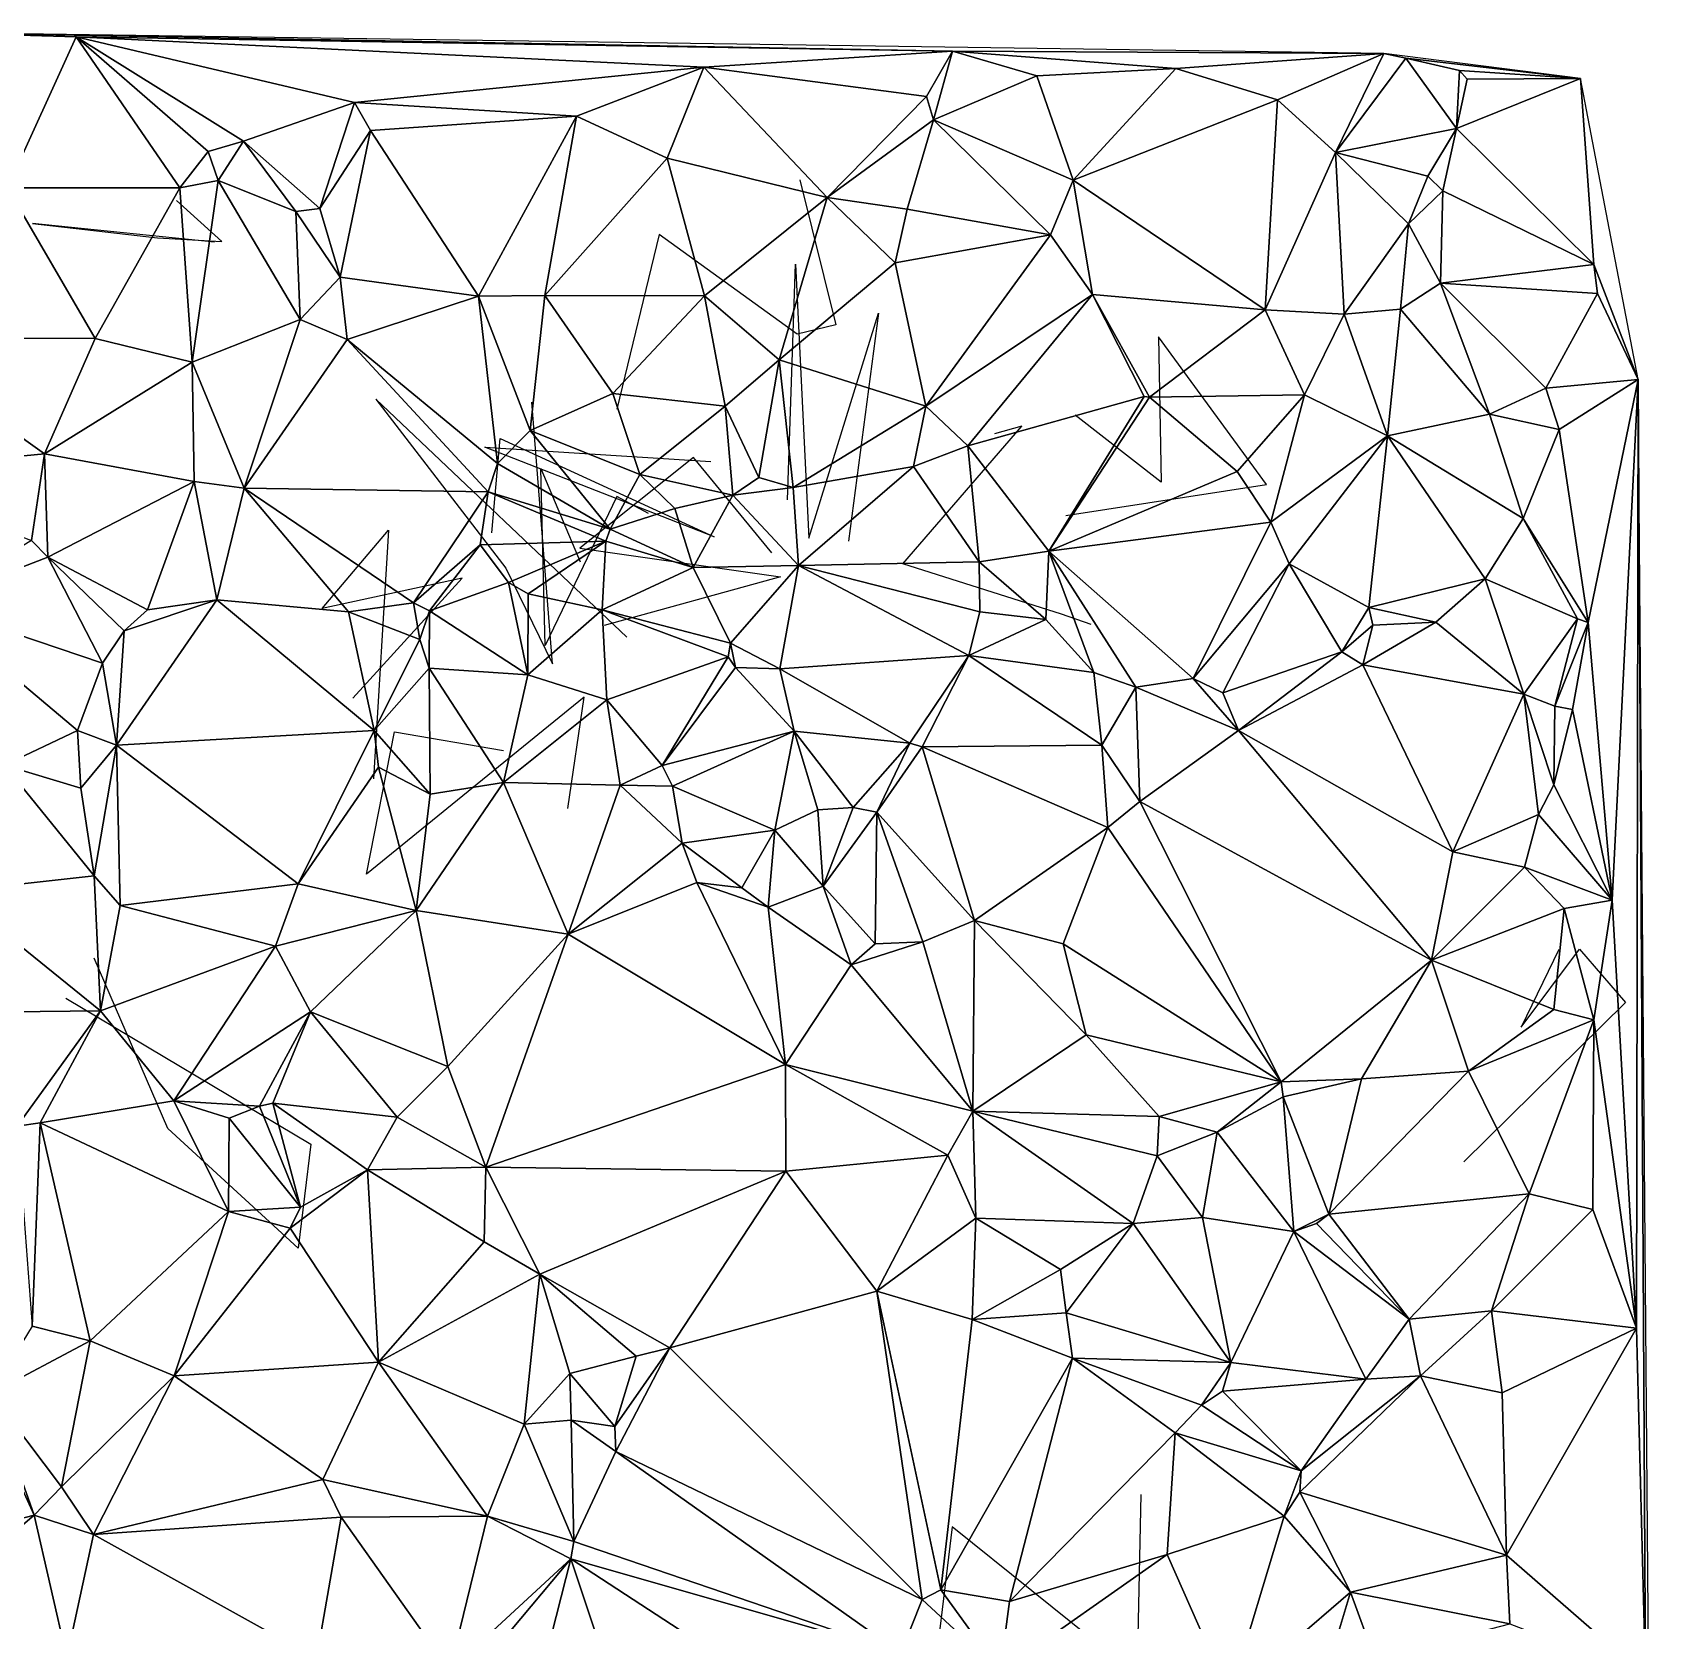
# Model space of a CAD drawing. Header units: metres. Extents: x -15 to 15.6, y -15.7 to 15.2.
# Drawn here: x 4.01 to 14.95, y 4.28 to 14.98 of the extents above; entities that cross this region are included whole.
import ezdxf

# ---------------------------------------------------------------- set-up
doc = ezdxf.new("R2010")
doc.units = ezdxf.units.M
doc.layers.add('CRACKS', color=1, linetype='Continuous')
doc.layers.add('STREET_MESH', color=7, linetype='Continuous')

msp = doc.modelspace()

# ---------------------------------------------------------------- linework, layer by layer
at = {"layer": 'CRACKS'}
for points in [[(9.185, 13.99, 0.1), (9.426, 13.012, 0.1), (9.166, 12.948, 0.1), (8.237, 13.622, 0.1), (7.95, 12.444, 0.1)], [(5.238, 13.57, 0.1), (4.011, 13.696, 0.1), (4.854, 13.598, 0.1), (5.288, 13.573, 0.1), (4.982, 13.851, 0.1)], [(9.102, 11.833, 0.1), (9.156, 13.422, 0.1), (9.244, 11.573, 0.1), (9.715, 13.091, 0.1), (9.513, 11.554, 0.1)], [(10.977, 11.727, 0.1), (12.332, 11.935, 0.1), (11.602, 12.932, 0.1), (11.62, 11.952, 0.1), (11.04, 12.402, 0.1)], [(8.019, 10.907, 0.1), (6.326, 12.511, 0.1), (7.201, 11.372, 0.1), (7.516, 10.727, 0.1), (7.377, 12.49, 0.1)], [(11.148, 10.991, 0.1), (10.949, 11.062, 0.1), (9.878, 11.401, 0.1), (10.682, 12.329, 0.1), (10.497, 12.278, 0.1)], [(7.108, 11.61, 0.1), (7.164, 12.246, 0.1), (8.607, 11.583, 0.1), (7.06, 12.187, 0.1), (8.585, 12.09, 0.1)], [(8.164, 11.74, 0.1), (7.95, 11.854, 0.1), (7.468, 10.851, 0.1), (7.437, 12.043, 0.1), (7.704, 11.415, 0.1)], [(8.995, 11.475, 0.1), (8.467, 12.118, 0.1), (7.702, 11.506, 0.1), (9.055, 11.312, 0.1), (7.864, 10.984, 0.1)], [(6.17, 10.495, 0.1), (6.907, 11.305, 0.1), (5.964, 11.1, 0.1), (6.41, 11.627, 0.1), (6.31, 9.952, 0.1)], [(7.621, 9.752, 0.1), (7.731, 10.502, 0.1), (6.263, 9.309, 0.1), (6.452, 10.268, 0.1), (7.187, 10.141, 0.1)], [(14.302, 8.8, 0.1), (14.048, 8.277, 0.1), (14.442, 8.803, 0.1), (14.751, 8.442, 0.1), (13.662, 7.369, 0.1)], [(4.235, 8.473, 0.1), (5.888, 7.488, 0.1), (5.802, 6.786, 0.1), (4.923, 7.594, 0.1), (4.427, 8.742, 0.1)], [(11.484, 5.126, 0.1), (11.452, 3.638, 0.1), (11.285, 4.045, 0.1), (10.212, 4.908, 0.1), (10.061, 3.662, 0.1)]]:
    msp.add_polyline3d(points, dxfattribs=at)
at = {"layer": 'STREET_MESH'}
for points in [[(3.303, 14.983), (3.842, 13.935), (4.304, 14.953)], [(3.303, 14.983), (4.304, 14.953), (10.213, 14.857)], [(13.122, 14.841), (3.303, 14.983), (10.213, 14.857)], [(3.842, 13.935), (5.005, 13.936), (4.304, 14.953)], [(4.304, 14.953), (8.538, 14.749), (10.213, 14.857)], [(6.182, 14.51), (8.538, 14.749), (4.304, 14.953)], [(5.434, 14.25), (6.182, 14.51), (4.304, 14.953)], [(5.005, 13.936), (5.195, 14.181), (4.304, 14.953)], [(5.195, 14.181), (5.434, 14.25), (4.304, 14.953)], [(8.538, 14.749), (10.038, 14.551), (10.213, 14.857)], [(10.038, 14.551), (10.086, 14.395), (10.213, 14.857)], [(10.086, 14.395), (10.783, 14.69), (10.213, 14.857)], [(11.719, 14.741), (13.122, 14.841), (10.213, 14.857)], [(10.783, 14.69), (11.719, 14.741), (10.213, 14.857)], [(13.122, 14.841), (11.719, 14.741), (12.406, 14.528)], [(12.797, 14.173), (13.122, 14.841), (12.406, 14.528)], [(12.797, 14.173), (13.271, 14.809), (13.122, 14.841)], [(13.613, 14.335), (13.271, 14.809), (12.797, 14.173)], [(13.122, 14.841), (13.271, 14.809), (14.449, 14.673)], [(13.271, 14.809), (13.613, 14.335), (13.632, 14.726)], [(13.271, 14.809), (13.632, 14.726), (14.449, 14.673)], [(8.538, 14.749), (6.182, 14.51), (7.679, 14.419)], [(8.289, 14.135), (8.538, 14.749), (7.679, 14.419)], [(8.289, 14.135), (9.368, 13.87), (8.538, 14.749)], [(9.368, 13.87), (10.038, 14.551), (8.538, 14.749)], [(10.783, 14.69), (10.086, 14.395), (11.028, 13.988)], [(11.719, 14.741), (10.783, 14.69), (11.028, 13.988)], [(11.719, 14.741), (11.028, 13.988), (12.406, 14.528)], [(13.632, 14.726), (13.613, 14.335), (13.683, 14.668)], [(13.683, 14.668), (13.613, 14.335), (14.449, 14.673)], [(13.613, 14.335), (14.537, 13.418), (14.449, 14.673)], [(13.632, 14.726), (13.683, 14.668), (14.449, 14.673)], [(14.537, 13.418), (14.838, 12.644), (14.449, 14.673)], [(10.086, 14.395), (10.038, 14.551), (9.368, 13.87)], [(5.434, 14.25), (5.948, 13.797), (6.182, 14.51)], [(5.948, 13.797), (6.29, 14.323), (6.182, 14.51)], [(6.182, 14.51), (6.29, 14.323), (7.679, 14.419)], [(11.028, 13.988), (12.322, 13.114), (12.406, 14.528)], [(12.322, 13.114), (12.797, 14.173), (12.406, 14.528)], [(6.29, 14.323), (7.017, 13.206), (7.679, 14.419)], [(7.017, 13.206), (7.465, 13.209), (7.679, 14.419)], [(7.465, 13.209), (8.289, 14.135), (7.679, 14.419)], [(9.907, 13.792), (10.086, 14.395), (9.368, 13.87)], [(10.086, 14.395), (9.907, 13.792), (10.875, 13.618)], [(10.086, 14.395), (10.875, 13.618), (11.028, 13.988)], [(13.613, 14.335), (12.797, 14.173), (13.418, 14.015)], [(13.519, 13.915), (13.613, 14.335), (13.418, 14.015)], [(13.613, 14.335), (13.519, 13.915), (14.537, 13.418)], [(5.434, 14.25), (5.195, 14.181), (5.262, 13.985)], [(5.785, 13.777), (5.434, 14.25), (5.262, 13.985)], [(5.434, 14.25), (5.785, 13.777), (5.948, 13.797)], [(6.084, 13.334), (6.29, 14.323), (5.948, 13.797)], [(6.29, 14.323), (6.084, 13.334), (7.017, 13.206)], [(5.262, 13.985), (5.195, 14.181), (5.005, 13.936)], [(8.289, 14.135), (7.465, 13.209), (8.541, 13.208)], [(9.368, 13.87), (8.289, 14.135), (8.541, 13.208)], [(12.797, 14.173), (12.322, 13.114), (12.854, 13.085)], [(13.289, 13.694), (12.797, 14.173), (12.854, 13.085)], [(12.797, 14.173), (13.289, 13.694), (13.418, 14.015)], [(13.289, 13.694), (13.519, 13.915), (13.418, 14.015)], [(3.842, 13.935), (3, 12.922), (4.433, 12.92)], [(5.005, 13.936), (3.842, 13.935), (4.433, 12.92)], [(5.088, 12.76), (5.005, 13.936), (4.433, 12.92)], [(5.262, 13.985), (5.005, 13.936), (5.088, 12.76)], [(5.815, 13.049), (5.262, 13.985), (5.088, 12.76)], [(5.815, 13.049), (5.785, 13.777), (5.262, 13.985)], [(11.028, 13.988), (10.875, 13.618), (11.157, 13.216)], [(12.322, 13.114), (11.028, 13.988), (11.157, 13.216)], [(13.519, 13.915), (13.289, 13.694), (13.505, 13.294)], [(14.537, 13.418), (13.519, 13.915), (13.505, 13.294)], [(5.785, 13.777), (6.084, 13.334), (5.948, 13.797)], [(9.046, 12.776), (9.368, 13.87), (8.541, 13.208)], [(9.368, 13.87), (9.046, 12.776), (9.828, 13.431)], [(9.907, 13.792), (9.368, 13.87), (9.828, 13.431)], [(10.875, 13.618), (9.907, 13.792), (9.828, 13.431)], [(5.785, 13.777), (5.815, 13.049), (6.084, 13.334)], [(13.234, 13.117), (13.289, 13.694), (12.854, 13.085)], [(13.289, 13.694), (13.234, 13.117), (13.505, 13.294)], [(10.035, 12.464), (10.875, 13.618), (9.828, 13.431)], [(10.875, 13.618), (10.035, 12.464), (11.157, 13.216)], [(9.046, 12.776), (10.035, 12.464), (9.828, 13.431)], [(14.563, 13.224), (14.537, 13.418), (13.505, 13.294)], [(14.537, 13.418), (14.563, 13.224), (14.838, 12.644)], [(6.084, 13.334), (5.815, 13.049), (6.133, 12.913)], [(6.084, 13.334), (6.133, 12.913), (7.017, 13.206)], [(13.234, 13.117), (13.834, 12.409), (13.505, 13.294)], [(13.834, 12.409), (14.215, 12.586), (13.505, 13.294)], [(14.215, 12.586), (14.563, 13.224), (13.505, 13.294)], [(6.133, 12.913), (7.146, 12.077), (7.017, 13.206)], [(7.367, 12.299), (7.465, 13.209), (7.017, 13.206)], [(7.146, 12.077), (7.367, 12.299), (7.017, 13.206)], [(7.923, 12.549), (7.465, 13.209), (7.367, 12.299)], [(7.465, 13.209), (7.923, 12.549), (8.541, 13.208)], [(7.923, 12.549), (8.682, 12.464), (8.541, 13.208)], [(8.682, 12.464), (9.046, 12.776), (8.541, 13.208)], [(10.035, 12.464), (10.318, 12.196), (11.157, 13.216)], [(10.318, 12.196), (11.506, 12.529), (11.157, 13.216)], [(11.543, 12.525), (12.322, 13.114), (11.157, 13.216)], [(11.506, 12.529), (11.543, 12.525), (11.157, 13.216)], [(14.563, 13.224), (14.215, 12.586), (14.838, 12.644)], [(5.815, 13.049), (5.088, 12.76), (5.437, 11.911)], [(6.133, 12.913), (5.815, 13.049), (5.437, 11.911)], [(12.322, 13.114), (11.543, 12.525), (12.587, 12.539)], [(12.854, 13.085), (12.322, 13.114), (12.587, 12.539)], [(13.147, 12.263), (12.854, 13.085), (12.587, 12.539)], [(13.147, 12.263), (13.234, 13.117), (12.854, 13.085)], [(13.234, 13.117), (13.147, 12.263), (13.834, 12.409)], [(3, 12.922), (2.79, 12.016), (4.092, 12.143)], [(3, 12.922), (4.092, 12.143), (4.433, 12.92)], [(4.092, 12.143), (5.088, 12.76), (4.433, 12.92)], [(7.083, 11.887), (6.133, 12.913), (5.437, 11.911)], [(7.083, 11.887), (7.146, 12.077), (6.133, 12.913)], [(5.101, 11.955), (5.088, 12.76), (4.092, 12.143)], [(5.088, 12.76), (5.101, 11.955), (5.437, 11.911)], [(8.682, 12.464), (8.907, 11.982), (9.046, 12.776)], [(8.907, 11.982), (9.139, 11.916), (9.046, 12.776)], [(9.139, 11.916), (10.035, 12.464), (9.046, 12.776)], [(14.305, 12.307), (14.215, 12.586), (13.834, 12.409)], [(14.215, 12.586), (14.305, 12.307), (14.838, 12.644)], [(14.838, 12.644), (14.305, 12.307), (14.499, 11.005)], [(14.662, 9.132), (14.838, 12.644), (14.499, 11.005)], [(14.838, 12.644), (14.662, 9.132), (14.825, 6.247)], [(14.886, 3.901), (14.838, 12.644), (14.825, 6.247)], [(14.838, 12.644), (14.886, 3.901), (14.947, -0.944)], [(8.106, 12.003), (7.923, 12.549), (7.367, 12.299)], [(7.923, 12.549), (8.106, 12.003), (8.682, 12.464)], [(11.506, 12.529), (10.318, 12.196), (10.864, 11.485)], [(11.543, 12.525), (11.506, 12.529), (10.864, 11.485)], [(11.543, 12.525), (10.864, 11.485), (12.134, 12.023)], [(11.543, 12.525), (12.134, 12.023), (12.587, 12.539)], [(12.134, 12.023), (12.359, 11.682), (12.587, 12.539)], [(12.359, 11.682), (13.147, 12.263), (12.587, 12.539)], [(8.682, 12.464), (8.106, 12.003), (8.732, 11.864)], [(8.907, 11.982), (8.682, 12.464), (8.732, 11.864)], [(10.035, 12.464), (9.139, 11.916), (9.951, 12.057)], [(10.318, 12.196), (10.035, 12.464), (9.951, 12.057)], [(13.147, 12.263), (14.062, 11.706), (13.834, 12.409)], [(14.062, 11.706), (14.305, 12.307), (13.834, 12.409)], [(7.146, 12.077), (7.905, 11.635), (7.367, 12.299)], [(7.905, 11.635), (8.106, 12.003), (7.367, 12.299)], [(12.359, 11.682), (12.484, 11.4), (13.147, 12.263)], [(12.484, 11.4), (13.02, 11.106), (13.147, 12.263)], [(13.147, 12.263), (13.02, 11.106), (13.805, 11.3)], [(14.062, 11.706), (13.147, 12.263), (13.805, 11.3)], [(14.305, 12.307), (14.062, 11.706), (14.499, 11.005)], [(2.79, 12.016), (4.004, 11.557), (4.092, 12.143)], [(4.004, 11.557), (4.113, 11.445), (4.092, 12.143)], [(4.113, 11.445), (5.101, 11.955), (4.092, 12.143)], [(10.393, 11.413), (10.318, 12.196), (9.951, 12.057)], [(10.318, 12.196), (10.393, 11.413), (10.864, 11.485)], [(7.146, 12.077), (7.083, 11.887), (7.905, 11.635)], [(9.139, 11.916), (9.175, 11.39), (9.951, 12.057)], [(9.175, 11.39), (10.393, 11.413), (9.951, 12.057)], [(4.113, 11.445), (4.787, 11.091), (5.101, 11.955)], [(4.787, 11.091), (5.254, 11.159), (5.101, 11.955)], [(5.101, 11.955), (5.254, 11.159), (5.437, 11.911)], [(8.106, 12.003), (7.905, 11.635), (8.341, 11.773)], [(8.106, 12.003), (8.341, 11.773), (8.732, 11.864)], [(9.139, 11.916), (8.907, 11.982), (8.732, 11.864)], [(10.864, 11.485), (12.359, 11.682), (12.134, 12.023)], [(5.254, 11.159), (6.142, 11.076), (5.437, 11.911)], [(6.142, 11.076), (6.579, 11.137), (5.437, 11.911)], [(6.579, 11.137), (7.083, 11.887), (5.437, 11.911)], [(7.029, 11.528), (7.083, 11.887), (6.579, 11.137)], [(7.876, 11.554), (7.083, 11.887), (7.029, 11.528)], [(7.083, 11.887), (7.876, 11.554), (7.905, 11.635)], [(8.341, 11.773), (8.466, 11.377), (8.732, 11.864)], [(8.466, 11.377), (9.175, 11.39), (8.732, 11.864)], [(9.175, 11.39), (9.139, 11.916), (8.732, 11.864)], [(7.905, 11.635), (8.466, 11.377), (8.341, 11.773)], [(14.427, 11.03), (14.062, 11.706), (13.805, 11.3)], [(14.062, 11.706), (14.427, 11.03), (14.499, 11.005)], [(7.876, 11.554), (8.466, 11.377), (7.905, 11.635)], [(11.836, 10.627), (12.359, 11.682), (10.864, 11.485)], [(12.359, 11.682), (11.836, 10.627), (12.484, 11.4)], [(4.004, 11.557), (3.297, 11.132), (4.113, 11.445)], [(6.688, 11.083), (7.029, 11.528), (6.579, 11.137)], [(7.22, 11.275), (7.029, 11.528), (6.688, 11.083)], [(7.22, 11.275), (7.876, 11.554), (7.029, 11.528)], [(7.876, 11.554), (7.22, 11.275), (7.353, 11.198)], [(7.851, 11.091), (7.876, 11.554), (7.353, 11.198)], [(7.876, 11.554), (7.851, 11.091), (8.466, 11.377)], [(10.864, 11.485), (10.393, 11.413), (10.843, 11.025)], [(11.167, 10.669), (10.864, 11.485), (10.843, 11.025)], [(11.167, 10.669), (11.45, 10.569), (10.864, 11.485)], [(11.45, 10.569), (11.836, 10.627), (10.864, 11.485)], [(3.297, 11.132), (4.483, 10.732), (4.113, 11.445)], [(4.628, 10.949), (4.787, 11.091), (4.113, 11.445)], [(4.483, 10.732), (4.628, 10.949), (4.113, 11.445)], [(8.466, 11.377), (7.851, 11.091), (8.717, 10.865)], [(9.175, 11.39), (8.466, 11.377), (8.717, 10.865)], [(9.049, 10.692), (9.175, 11.39), (8.717, 10.865)], [(9.175, 11.39), (9.049, 10.692), (10.323, 10.782)], [(10.393, 11.413), (9.175, 11.39), (10.398, 11.077)], [(9.175, 11.39), (10.323, 10.782), (10.398, 11.077)], [(10.393, 11.413), (10.398, 11.077), (10.843, 11.025)], [(11.836, 10.627), (12.036, 10.531), (12.484, 11.4)], [(12.036, 10.531), (12.839, 10.808), (12.484, 11.4)], [(12.839, 10.808), (13.02, 11.106), (12.484, 11.4)], [(7.22, 11.275), (6.688, 11.083), (7.35, 10.652)], [(7.22, 11.275), (7.35, 10.652), (7.353, 11.198)], [(13.02, 11.106), (13.472, 11.008), (13.805, 11.3)], [(13.805, 11.3), (13.472, 11.008), (14.067, 10.522)], [(14.427, 11.03), (13.805, 11.3), (14.067, 10.522)], [(5.254, 11.159), (4.576, 10.178), (6.314, 10.277)], [(4.628, 10.949), (4.576, 10.178), (5.254, 11.159)], [(4.787, 11.091), (4.628, 10.949), (5.254, 11.159)], [(5.254, 11.159), (6.314, 10.277), (6.142, 11.076)], [(7.35, 10.652), (7.851, 11.091), (7.353, 11.198)], [(3.821, 10.044), (4.313, 10.278), (3.297, 11.132)], [(4.313, 10.278), (4.483, 10.732), (3.297, 11.132)], [(6.623, 10.891), (6.579, 11.137), (6.142, 11.076)], [(6.314, 10.277), (6.623, 10.891), (6.142, 11.076)], [(6.623, 10.891), (6.688, 11.083), (6.579, 11.137)], [(6.688, 11.083), (6.623, 10.891), (6.684, 10.698)], [(7.35, 10.652), (6.688, 11.083), (6.684, 10.698)], [(7.882, 10.483), (7.851, 11.091), (7.35, 10.652)], [(7.851, 11.091), (8.702, 10.773), (8.717, 10.865)], [(7.882, 10.483), (8.702, 10.773), (7.851, 11.091)], [(10.398, 11.077), (10.323, 10.782), (10.843, 11.025)], [(13.047, 10.987), (13.02, 11.106), (12.839, 10.808)], [(13.02, 11.106), (13.047, 10.987), (13.472, 11.008)], [(4.628, 10.949), (4.483, 10.732), (4.576, 10.178)], [(10.323, 10.782), (11.167, 10.669), (10.843, 11.025)], [(13.047, 10.987), (12.839, 10.808), (12.981, 10.719)], [(14.067, 10.522), (13.472, 11.008), (12.981, 10.719)], [(13.472, 11.008), (13.047, 10.987), (12.981, 10.719)], [(14.276, 10.441), (14.427, 11.03), (14.067, 10.522)], [(14.427, 11.03), (14.276, 10.441), (14.499, 11.005)], [(14.276, 10.441), (14.393, 10.418), (14.499, 11.005)], [(14.393, 10.418), (14.662, 9.132), (14.499, 11.005)], [(6.623, 10.891), (6.314, 10.277), (6.684, 10.698)], [(8.702, 10.773), (8.751, 10.702), (8.717, 10.865)], [(8.751, 10.702), (9.049, 10.692), (8.717, 10.865)], [(4.483, 10.732), (4.313, 10.278), (4.576, 10.178)], [(8.257, 10.042), (8.702, 10.773), (7.882, 10.483)], [(8.702, 10.773), (8.257, 10.042), (8.751, 10.702)], [(10.323, 10.782), (9.049, 10.692), (9.926, 10.191)], [(10.01, 10.166), (10.323, 10.782), (9.926, 10.191)], [(10.323, 10.782), (10.01, 10.166), (11.221, 10.177)], [(11.167, 10.669), (10.323, 10.782), (11.221, 10.177)], [(12.839, 10.808), (12.036, 10.531), (12.143, 10.278)], [(12.839, 10.808), (12.143, 10.278), (12.981, 10.719)], [(12.143, 10.278), (13.588, 9.458), (12.981, 10.719)], [(13.588, 9.458), (14.067, 10.522), (12.981, 10.719)], [(6.314, 10.277), (6.691, 9.848), (6.684, 10.698)], [(7.35, 10.652), (6.684, 10.698), (7.187, 9.926)], [(6.684, 10.698), (6.691, 9.848), (7.187, 9.926)], [(7.882, 10.483), (7.35, 10.652), (7.187, 9.926)], [(8.751, 10.702), (8.257, 10.042), (9.147, 10.273)], [(9.049, 10.692), (8.751, 10.702), (9.147, 10.273)], [(9.049, 10.692), (9.147, 10.273), (9.926, 10.191)], [(11.45, 10.569), (11.167, 10.669), (11.221, 10.177)], [(11.836, 10.627), (11.45, 10.569), (12.143, 10.278)], [(12.036, 10.531), (11.836, 10.627), (12.143, 10.278)], [(11.477, 9.799), (11.45, 10.569), (11.221, 10.177)], [(11.45, 10.569), (11.477, 9.799), (12.143, 10.278)], [(13.588, 9.458), (14.164, 9.71), (14.067, 10.522)], [(14.164, 9.71), (14.269, 9.91), (14.067, 10.522)], [(14.269, 9.91), (14.276, 10.441), (14.067, 10.522)], [(7.974, 9.908), (7.882, 10.483), (7.187, 9.926)], [(8.257, 10.042), (7.882, 10.483), (7.974, 9.908)], [(14.276, 10.441), (14.269, 9.91), (14.393, 10.418)], [(14.393, 10.418), (14.269, 9.91), (14.662, 9.132)], [(4.313, 10.278), (3.821, 10.044), (4.337, 9.889)], [(4.576, 10.178), (4.313, 10.278), (4.337, 9.889)], [(4.427, 9.296), (4.576, 10.178), (4.337, 9.889)], [(4.602, 9.097), (4.576, 10.178), (4.427, 9.296)], [(6.314, 10.277), (4.576, 10.178), (5.802, 9.244)], [(4.576, 10.178), (4.602, 9.097), (5.802, 9.244)], [(6.314, 10.277), (5.802, 9.244), (6.344, 10.03)], [(6.691, 9.848), (6.314, 10.277), (6.344, 10.03)], [(8.257, 10.042), (8.326, 9.902), (9.147, 10.273)], [(8.326, 9.902), (9.015, 9.606), (9.147, 10.273)], [(9.147, 10.273), (9.015, 9.606), (9.305, 9.742)], [(9.545, 9.757), (9.147, 10.273), (9.305, 9.742)], [(9.147, 10.273), (9.545, 9.757), (9.926, 10.191)], [(9.545, 9.757), (9.704, 9.726), (9.926, 10.191)], [(9.704, 9.726), (10.01, 10.166), (9.926, 10.191)], [(10.01, 10.166), (11.261, 9.623), (11.221, 10.177)], [(11.261, 9.623), (11.477, 9.799), (11.221, 10.177)], [(11.477, 9.799), (13.444, 8.728), (12.143, 10.278)], [(13.444, 8.728), (13.588, 9.458), (12.143, 10.278)], [(10.01, 10.166), (9.704, 9.726), (10.362, 8.997)], [(11.261, 9.623), (10.01, 10.166), (10.362, 8.997)], [(4.427, 9.296), (3.821, 10.044), (3.474, 9.192)], [(3.821, 10.044), (4.427, 9.296), (4.337, 9.889)], [(5.802, 9.244), (6.598, 9.063), (6.344, 10.03)], [(6.598, 9.063), (6.691, 9.848), (6.344, 10.03)], [(8.326, 9.902), (8.257, 10.042), (7.974, 9.908)], [(6.691, 9.848), (6.598, 9.063), (7.187, 9.926)], [(6.598, 9.063), (7.622, 8.903), (7.187, 9.926)], [(7.622, 8.903), (7.974, 9.908), (7.187, 9.926)], [(7.622, 8.903), (8.392, 9.517), (7.974, 9.908)], [(8.392, 9.517), (8.326, 9.902), (7.974, 9.908)], [(8.326, 9.902), (8.392, 9.517), (9.015, 9.606)], [(14.269, 9.91), (14.164, 9.71), (14.662, 9.132)], [(9.015, 9.606), (9.341, 9.228), (9.305, 9.742)], [(9.341, 9.228), (9.545, 9.757), (9.305, 9.742)], [(9.545, 9.757), (9.341, 9.228), (9.704, 9.726)], [(11.477, 9.799), (11.261, 9.623), (12.429, 7.908)], [(13.444, 8.728), (11.477, 9.799), (12.429, 7.908)], [(9.341, 9.228), (9.693, 8.839), (9.704, 9.726)], [(9.693, 8.839), (10.013, 8.852), (9.704, 9.726)], [(9.704, 9.726), (10.013, 8.852), (10.362, 8.997)], [(14.164, 9.71), (13.588, 9.458), (14.07, 9.355)], [(14.662, 9.132), (14.164, 9.71), (14.07, 9.355)], [(8.392, 9.517), (7.622, 8.903), (8.489, 9.252)], [(9.015, 9.606), (8.392, 9.517), (8.794, 9.217)], [(8.794, 9.217), (8.392, 9.517), (8.489, 9.252)], [(9.015, 9.606), (8.794, 9.217), (8.971, 9.085)], [(9.341, 9.228), (9.015, 9.606), (8.971, 9.085)], [(11.261, 9.623), (10.362, 8.997), (10.96, 8.839)], [(12.429, 7.908), (11.261, 9.623), (10.96, 8.839)], [(13.588, 9.458), (13.444, 8.728), (14.07, 9.355)], [(13.444, 8.728), (14.337, 9.076), (14.07, 9.355)], [(14.337, 9.076), (14.662, 9.132), (14.07, 9.355)], [(3.474, 9.192), (3.041, 8.372), (4.468, 8.386)], [(4.427, 9.296), (3.474, 9.192), (4.468, 8.386)], [(4.602, 9.097), (4.427, 9.296), (4.468, 8.386)], [(5.802, 9.244), (4.602, 9.097), (5.648, 8.824)], [(6.598, 9.063), (5.802, 9.244), (5.648, 8.824)], [(7.622, 8.903), (9.087, 8.024), (8.489, 9.252)], [(9.087, 8.024), (8.971, 9.085), (8.489, 9.252)], [(8.971, 9.085), (8.794, 9.217), (8.489, 9.252)], [(9.341, 9.228), (8.971, 9.085), (9.531, 8.697)], [(9.693, 8.839), (9.341, 9.228), (9.531, 8.697)], [(5.648, 8.824), (4.602, 9.097), (4.468, 8.386)], [(8.971, 9.085), (9.087, 8.024), (9.531, 8.697)], [(14.337, 9.076), (14.537, 8.326), (14.662, 9.132)], [(14.662, 9.132), (14.537, 8.326), (14.825, 6.247)], [(5.886, 8.38), (6.598, 9.063), (5.648, 8.824)], [(6.81, 8.011), (6.598, 9.063), (5.886, 8.38)], [(7.622, 8.903), (6.598, 9.063), (6.81, 8.011)], [(10.013, 8.852), (10.351, 7.71), (10.362, 8.997)], [(10.351, 7.71), (11.114, 8.226), (10.362, 8.997)], [(10.362, 8.997), (11.114, 8.226), (10.96, 8.839)], [(13.444, 8.728), (14.269, 8.397), (14.337, 9.076)], [(14.337, 9.076), (14.269, 8.397), (14.537, 8.326)], [(7.622, 8.903), (6.81, 8.011), (7.068, 7.334)], [(9.087, 8.024), (7.622, 8.903), (7.068, 7.334)], [(4.964, 7.78), (5.648, 8.824), (4.468, 8.386)], [(4.964, 7.78), (5.886, 8.38), (5.648, 8.824)], [(10.351, 7.71), (10.013, 8.852), (9.531, 8.697)], [(10.013, 8.852), (9.693, 8.839), (9.531, 8.697)], [(11.114, 8.226), (12.429, 7.908), (10.96, 8.839)], [(9.087, 8.024), (10.351, 7.71), (9.531, 8.697)], [(12.972, 7.929), (13.444, 8.728), (12.429, 7.908)], [(13.444, 8.728), (12.972, 7.929), (13.692, 7.981)], [(14.269, 8.397), (13.444, 8.728), (13.692, 7.981)], [(3.041, 8.372), (3.907, 7.61), (4.468, 8.386)], [(3.907, 7.61), (4.063, 7.632), (4.468, 8.386)], [(4.063, 7.632), (4.964, 7.78), (4.468, 8.386)], [(5.54, 7.744), (5.886, 8.38), (4.964, 7.78)], [(5.886, 8.38), (5.54, 7.744), (5.631, 7.764)], [(6.47, 7.671), (5.886, 8.38), (5.631, 7.764)], [(6.47, 7.671), (6.81, 8.011), (5.886, 8.38)], [(14.269, 8.397), (13.692, 7.981), (14.537, 8.326)], [(13.692, 7.981), (14.103, 7.152), (14.537, 8.326)], [(14.537, 8.326), (14.103, 7.152), (14.531, 7.047)], [(14.825, 6.247), (14.537, 8.326), (14.531, 7.047)], [(10.351, 7.71), (11.608, 7.675), (11.114, 8.226)], [(11.114, 8.226), (11.608, 7.675), (12.429, 7.908)], [(6.81, 8.011), (6.47, 7.671), (7.068, 7.334)], [(9.087, 8.024), (7.068, 7.334), (9.09, 7.305)], [(10.182, 7.413), (9.087, 8.024), (9.09, 7.305)], [(10.182, 7.413), (10.351, 7.71), (9.087, 8.024)], [(11.608, 7.675), (11.999, 7.568), (12.429, 7.908)], [(11.999, 7.568), (12.443, 7.807), (12.429, 7.908)], [(12.443, 7.807), (12.972, 7.929), (12.429, 7.908)], [(12.972, 7.929), (12.443, 7.807), (12.752, 7.017)], [(14.103, 7.152), (13.692, 7.981), (12.752, 7.017)], [(13.692, 7.981), (12.972, 7.929), (12.752, 7.017)], [(5.331, 7.035), (4.964, 7.78), (4.063, 7.632)], [(5.331, 7.035), (5.336, 7.664), (4.964, 7.78)], [(5.336, 7.664), (5.54, 7.744), (4.964, 7.78)], [(12.443, 7.807), (11.999, 7.568), (12.515, 6.899)], [(12.443, 7.807), (12.515, 6.899), (12.752, 7.017)], [(5.336, 7.664), (5.331, 7.035), (5.817, 7.064)], [(5.54, 7.744), (5.336, 7.664), (5.817, 7.064)], [(5.54, 7.744), (5.817, 7.064), (5.631, 7.764)], [(5.817, 7.064), (6.269, 7.316), (5.631, 7.764)], [(6.269, 7.316), (6.47, 7.671), (5.631, 7.764)], [(6.47, 7.671), (6.269, 7.316), (7.068, 7.334)], [(10.351, 7.71), (10.182, 7.413), (10.371, 6.989)], [(11.431, 6.954), (10.351, 7.71), (10.371, 6.989)], [(11.431, 6.954), (11.593, 7.409), (10.351, 7.71)], [(11.593, 7.409), (11.608, 7.675), (10.351, 7.71)], [(11.593, 7.409), (11.999, 7.568), (11.608, 7.675)], [(3.907, 7.61), (4.009, 6.261), (4.063, 7.632)], [(4.063, 7.632), (4.009, 6.261), (4.399, 6.163)], [(5.331, 7.035), (4.063, 7.632), (4.399, 6.163)], [(11.999, 7.568), (11.593, 7.409), (11.899, 6.993)], [(12.515, 6.899), (11.999, 7.568), (11.899, 6.993)], [(7.068, 7.334), (6.269, 7.316), (7.056, 6.829)], [(7.432, 6.611), (7.068, 7.334), (7.056, 6.829)], [(7.068, 7.334), (7.432, 6.611), (9.09, 7.305)], [(9.704, 6.496), (10.182, 7.413), (9.09, 7.305)], [(10.182, 7.413), (9.704, 6.496), (10.371, 6.989)], [(11.593, 7.409), (11.431, 6.954), (11.899, 6.993)], [(6.269, 7.316), (5.817, 7.064), (5.749, 6.922)], [(6.344, 6.019), (6.269, 7.316), (5.749, 6.922)], [(6.269, 7.316), (6.344, 6.019), (7.056, 6.829)], [(7.432, 6.611), (8.308, 6.115), (9.09, 7.305)], [(8.308, 6.115), (9.704, 6.496), (9.09, 7.305)], [(13.292, 6.308), (14.103, 7.152), (12.752, 7.017)], [(14.103, 7.152), (13.292, 6.308), (13.848, 6.364)], [(14.103, 7.152), (13.848, 6.364), (14.531, 7.047)], [(4.965, 5.927), (5.331, 7.035), (4.399, 6.163)], [(5.331, 7.035), (4.965, 5.927), (5.749, 6.922)], [(5.817, 7.064), (5.331, 7.035), (5.749, 6.922)], [(12.515, 6.899), (12.667, 6.953), (12.752, 7.017)], [(12.667, 6.953), (13.292, 6.308), (12.752, 7.017)], [(13.848, 6.364), (14.825, 6.247), (14.531, 7.047)], [(4.965, 5.927), (6.344, 6.019), (5.749, 6.922)], [(9.704, 6.496), (10.346, 6.306), (10.371, 6.989)], [(10.346, 6.306), (10.941, 6.642), (10.371, 6.989)], [(10.941, 6.642), (11.431, 6.954), (10.371, 6.989)], [(10.981, 6.351), (11.431, 6.954), (10.941, 6.642)], [(11.431, 6.954), (10.981, 6.351), (12.091, 6.015)], [(11.899, 6.993), (11.431, 6.954), (12.091, 6.015)], [(12.515, 6.899), (11.899, 6.993), (12.091, 6.015)], [(13.001, 5.904), (12.515, 6.899), (12.091, 6.015)], [(12.667, 6.953), (12.515, 6.899), (13.292, 6.308)], [(12.515, 6.899), (13.001, 5.904), (13.292, 6.308)], [(6.344, 6.019), (7.432, 6.611), (7.056, 6.829)], [(6.344, 6.019), (7.326, 5.6), (7.432, 6.611)], [(7.326, 5.6), (7.633, 5.942), (7.432, 6.611)], [(7.633, 5.942), (8.081, 6.058), (7.432, 6.611)], [(8.081, 6.058), (8.308, 6.115), (7.432, 6.611)], [(10.346, 6.306), (10.981, 6.351), (10.941, 6.642)], [(8.308, 6.115), (10.009, 4.417), (9.704, 6.496)], [(9.704, 6.496), (10.009, 4.417), (10.135, 4.483)], [(10.346, 6.306), (9.704, 6.496), (10.135, 4.483)], [(10.981, 6.351), (10.346, 6.306), (11.023, 6.046)], [(10.981, 6.351), (11.023, 6.046), (12.091, 6.015)], [(13.292, 6.308), (13.37, 5.927), (13.848, 6.364)], [(13.37, 5.927), (13.921, 5.811), (13.848, 6.364)], [(13.848, 6.364), (13.921, 5.811), (14.825, 6.247)], [(4.009, 6.261), (3.729, 5.807), (4.399, 6.163)], [(11.023, 6.046), (10.346, 6.306), (10.135, 4.483)], [(13.001, 5.904), (13.37, 5.927), (13.292, 6.308)], [(13.921, 5.811), (13.95, 4.718), (14.825, 6.247)], [(13.95, 4.718), (14.886, 3.901), (14.825, 6.247)], [(4.399, 6.163), (3.729, 5.807), (4.206, 5.178)], [(4.965, 5.927), (4.399, 6.163), (4.206, 5.178)], [(6.344, 6.019), (4.965, 5.927), (5.968, 5.227)], [(6.344, 6.019), (5.968, 5.227), (7.079, 4.981)], [(7.326, 5.6), (6.344, 6.019), (7.079, 4.981)], [(7.936, 5.585), (8.081, 6.058), (7.633, 5.942)], [(8.308, 6.115), (7.936, 5.585), (7.944, 5.415)], [(8.081, 6.058), (7.936, 5.585), (8.308, 6.115)], [(10.009, 4.417), (8.308, 6.115), (7.944, 5.415)], [(10.599, 4.404), (11.023, 6.046), (10.135, 4.483)], [(10.599, 4.404), (11.716, 5.542), (11.023, 6.046)], [(11.716, 5.542), (11.893, 5.728), (11.023, 6.046)], [(11.023, 6.046), (11.893, 5.728), (12.091, 6.015)], [(4.421, 4.856), (4.965, 5.927), (4.206, 5.178)], [(5.968, 5.227), (4.965, 5.927), (4.421, 4.856)], [(7.326, 5.6), (7.643, 5.628), (7.633, 5.942)], [(7.643, 5.628), (7.936, 5.585), (7.633, 5.942)], [(11.893, 5.728), (12.034, 5.822), (12.091, 6.015)], [(12.034, 5.822), (13.001, 5.904), (12.091, 6.015)], [(13.37, 5.927), (12.556, 5.142), (13.95, 4.718)], [(12.556, 5.142), (13.37, 5.927), (12.564, 5.285)], [(13.37, 5.927), (13.001, 5.904), (12.564, 5.285)], [(13.921, 5.811), (13.37, 5.927), (13.95, 4.718)], [(3.649, 5.802), (2.98, 4.718), (4.021, 4.987)], [(3.729, 5.807), (3.649, 5.802), (4.021, 4.987)], [(3.729, 5.807), (4.021, 4.987), (4.206, 5.178)], [(12.034, 5.822), (11.893, 5.728), (12.564, 5.285)], [(13.001, 5.904), (12.034, 5.822), (12.564, 5.285)], [(12.564, 5.285), (11.893, 5.728), (11.716, 5.542)], [(7.326, 5.6), (7.079, 4.981), (7.66, 4.808)], [(7.643, 5.628), (7.326, 5.6), (7.66, 4.808)], [(7.643, 5.628), (7.66, 4.808), (7.944, 5.415)], [(7.936, 5.585), (7.643, 5.628), (7.944, 5.415)], [(11.716, 5.542), (10.599, 4.404), (11.662, 4.722)], [(12.451, 4.981), (11.716, 5.542), (11.662, 4.722)], [(12.451, 4.981), (12.564, 5.285), (11.716, 5.542)], [(7.66, 4.808), (9.865, 4.057), (7.944, 5.415)], [(9.865, 4.057), (10.009, 4.417), (7.944, 5.415)], [(12.451, 4.981), (12.556, 5.142), (12.564, 5.285)], [(4.021, 4.987), (4.421, 4.856), (4.206, 5.178)], [(6.091, 4.973), (5.968, 5.227), (4.421, 4.856)], [(5.968, 5.227), (6.091, 4.973), (7.079, 4.981)], [(12.898, 4.468), (12.556, 5.142), (12.451, 4.981)], [(12.556, 5.142), (12.898, 4.468), (13.95, 4.718)], [(2.98, 4.718), (3.334, 4.401), (4.021, 4.987)], [(3.334, 4.401), (4.241, 4.025), (4.021, 4.987)], [(4.241, 4.025), (4.421, 4.856), (4.021, 4.987)], [(6.091, 4.973), (4.421, 4.856), (5.926, 4.021)], [(6.825, 3.939), (6.091, 4.973), (5.926, 4.021)], [(7.079, 4.981), (6.091, 4.973), (6.825, 3.939)], [(7.64, 4.692), (7.079, 4.981), (6.825, 3.939)], [(7.079, 4.981), (7.64, 4.692), (7.66, 4.808)], [(12.451, 4.981), (11.662, 4.722), (12.084, 3.767)], [(12.898, 4.468), (12.451, 4.981), (12.084, 3.767)], [(4.421, 4.856), (4.241, 4.025), (5.926, 4.021)], [(7.64, 4.692), (9.865, 4.057), (7.66, 4.808)], [(10.599, 4.404), (10.535, 3.93), (11.662, 4.722)], [(11.662, 4.722), (10.535, 3.93), (12.084, 3.767)], [(13.95, 4.718), (12.898, 4.468), (13.972, 4.255)], [(13.95, 4.718), (13.972, 4.255), (14.886, 3.901)], [(6.907, 3.817), (7.64, 4.692), (6.825, 3.939)], [(7.64, 4.692), (6.907, 3.817), (7.247, 3.146)], [(7.64, 4.692), (7.247, 3.146), (8.298, 2.72)], [(9.573, 3.431), (7.64, 4.692), (8.298, 2.72)], [(7.64, 4.692), (9.573, 3.431), (9.865, 4.057)], [(3.044, 3.29), (4.241, 4.025), (3.334, 4.401)], [(10.535, 3.93), (10.009, 4.417), (9.865, 4.057)], [(10.009, 4.417), (10.535, 3.93), (10.135, 4.483)], [(10.535, 3.93), (10.599, 4.404), (10.135, 4.483)], [(12.641, 3.613), (12.898, 4.468), (12.084, 3.767)], [(12.898, 4.468), (12.641, 3.613), (13.062, 4.019)], [(12.898, 4.468), (13.062, 4.019), (13.972, 4.255)]]:
    msp.add_3dface(points, dxfattribs=at)

doc.saveas('drawing.dxf')
